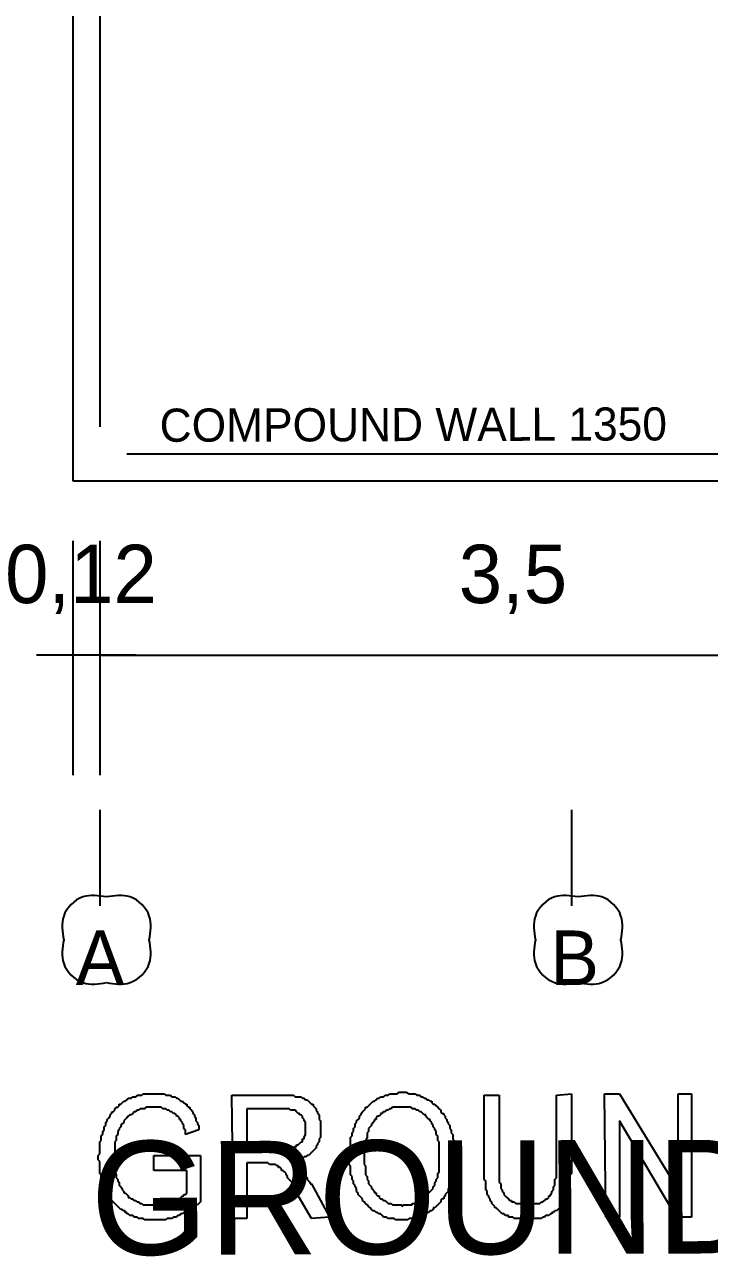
# Model space of a CAD drawing. Header units: millimetres. Extents: x 30 to 55791, y -4580 to 38782.
# Drawn here: x 6963 to 9645, y 6646 to 11470 of the extents above; entities that cross this region are included whole.
import ezdxf

# ---------------------------------------------------------------- set-up
doc = ezdxf.new("R2010")
doc.units = ezdxf.units.MM
doc.layers.add('A-ARCH-REF', color=8, linetype='CONTINUOUS')

msp = doc.modelspace()

# ---------------------------------------------------------------- linework, layer by layer
at = {"layer": 'A-ARCH-REF'}
for p, q in [((7151.4, 12590.5), (7151.4, 9683.7)), ((7257.3, 12590.5), (7257.3, 9895.5)), ((7363.3, 9789.6), (13224.1, 9789.6)), ((7151.4, 9683.7), (13330, 9683.7)), ((7151.4, 9448.3), (7151.4, 8530.3)), ((7257.3, 9448.3), (7257.3, 8530.3)), ((7257.3, 9448.3), (7257.3, 8530.3)), ((7151.4, 9001.1), (7010.2, 9001.1)), ((7257.3, 9001.1), (7151.4, 9001.1)), ((7398.6, 9001.1), (7257.3, 9001.1)), ((7257.3, 9001.1), (10529, 9001.1)), ((7257.3, 8395), (7257.3, 8018.4)), ((9105, 8395), (9105, 8018.4)), ((8422.4, 7282.8), (8428.3, 7288.7)), ((8428.3, 7288.7), (8434.2, 7288.7)), ((8434.2, 7288.7), (8440.1, 7288.7)), ((8440.1, 7288.7), (8446, 7288.7)), ((8446, 7288.7), (8451.9, 7288.7)), ((8451.9, 7288.7), (8457.7, 7288.7)), ((8457.7, 7288.7), (8469.5, 7282.8)), ((7333.8, 7235.8), (7333.8, 7241.7)), ((7333.8, 7241.7), (7339.7, 7241.7)), ((7339.7, 7241.7), (7345.6, 7247.5)), ((7345.6, 7247.5), (7351.5, 7253.4)), ((7351.5, 7253.4), (7357.4, 7253.4)), ((7357.4, 7253.4), (7363.3, 7259.3)), ((7363.3, 7259.3), (7369.1, 7265.2)), ((7369.1, 7265.2), (7375, 7265.2)), ((7375, 7265.2), (7380.9, 7265.2)), ((7380.9, 7265.2), (7386.8, 7271.1)), ((7386.8, 7271.1), (7392.7, 7271.1)), ((7392.7, 7271.1), (7398.6, 7271.1)), ((7398.6, 7271.1), (7404.5, 7277)), ((7404.5, 7277), (7410.3, 7277)), ((7410.3, 7277), (7416.2, 7277)), ((7416.2, 7277), (7422.1, 7277)), ((7422.1, 7277), (7428, 7282.8)), ((7428, 7282.8), (7433.9, 7282.8)), ((7433.9, 7282.8), (7439.8, 7282.8)), ((7439.8, 7282.8), (7445.6, 7282.8)), ((7445.6, 7282.8), (7451.5, 7282.8)), ((7451.5, 7282.8), (7457.4, 7282.8)), ((7457.4, 7282.8), (7463.3, 7282.8)), ((7463.3, 7282.8), (7469.2, 7282.8)), ((7469.2, 7282.8), (7475.1, 7282.8)), ((7475.1, 7282.8), (7480.9, 7282.8)), ((7480.9, 7282.8), (7486.8, 7282.8)), ((7486.8, 7282.8), (7492.7, 7282.8)), ((7492.7, 7282.8), (7498.6, 7282.8)), ((7498.6, 7282.8), (7504.5, 7282.8)), ((7504.5, 7282.8), (7510.4, 7282.8)), ((7510.4, 7282.8), (7516.3, 7277)), ((7516.3, 7277), (7522.1, 7277)), ((7522.1, 7277), (7528, 7277)), ((7528, 7277), (7533.9, 7277)), ((7533.9, 7277), (7539.8, 7271.1)), ((7539.8, 7271.1), (7545.7, 7271.1)), ((7545.7, 7271.1), (7551.6, 7271.1)), ((7551.6, 7271.1), (7557.4, 7265.2)), ((7557.4, 7265.2), (7563.3, 7265.2)), ((7563.3, 7265.2), (7569.2, 7259.3)), ((7569.2, 7259.3), (7575.1, 7253.4)), ((7575.1, 7253.4), (7581, 7253.4)), ((7581, 7253.4), (7586.9, 7247.5)), ((7586.9, 7247.5), (7592.8, 7241.7)), ((7592.8, 7241.7), (7598.6, 7241.7)), ((7598.6, 7241.7), (7598.6, 7235.8)), ((7781, 6794.4), (7775.2, 7277)), ((7775.2, 7277), (7969.3, 7277)), ((7969.3, 7277), (7975.2, 7277)), ((7975.2, 7277), (7987, 7277)), ((7987, 7277), (7992.9, 7277)), ((7992.9, 7277), (7998.8, 7277)), ((7998.8, 7277), (8004.7, 7277)), ((8004.7, 7277), (8010.5, 7277)), ((8010.5, 7277), (8016.4, 7277)), ((8016.4, 7277), (8022.3, 7271.1)), ((8022.3, 7271.1), (8028.2, 7271.1)), ((8028.2, 7271.1), (8034.1, 7271.1)), ((8034.1, 7271.1), (8040, 7271.1)), ((8040, 7271.1), (8045.8, 7271.1)), ((8045.8, 7271.1), (8051.7, 7265.2)), ((8051.7, 7265.2), (8057.6, 7265.2)), ((8057.6, 7265.2), (8063.5, 7259.3)), ((8063.5, 7259.3), (8069.4, 7259.3)), ((8069.4, 7259.3), (8075.3, 7253.4)), ((8075.3, 7253.4), (8081.2, 7247.5)), ((8081.2, 7247.5), (8087, 7241.7)), ((8087, 7241.7), (8092.9, 7241.7)), ((8092.9, 7241.7), (8092.9, 7235.8)), ((8310.6, 7235.8), (8316.5, 7241.7)), ((8316.5, 7241.7), (8322.4, 7247.5)), ((8322.4, 7247.5), (8328.3, 7253.4)), ((8328.3, 7253.4), (8334.2, 7253.4)), ((8334.2, 7253.4), (8340.1, 7259.3)), ((8340.1, 7259.3), (8345.9, 7265.2)), ((8345.9, 7265.2), (8351.8, 7265.2)), ((8351.8, 7265.2), (8357.7, 7271.1)), ((8357.7, 7271.1), (8363.6, 7271.1)), ((8363.6, 7271.1), (8369.5, 7271.1)), ((8369.5, 7271.1), (8375.4, 7277)), ((8375.4, 7277), (8381.3, 7277)), ((8381.3, 7277), (8387.1, 7277)), ((8387.1, 7277), (8393, 7282.8)), ((8393, 7282.8), (8398.9, 7282.8)), ((8398.9, 7282.8), (8404.8, 7282.8)), ((8404.8, 7282.8), (8410.7, 7282.8)), ((8410.7, 7282.8), (8416.6, 7282.8)), ((8416.6, 7282.8), (8422.4, 7282.8)), ((8469.5, 7282.8), (8475.4, 7282.8)), ((8475.4, 7282.8), (8481.3, 7282.8)), ((8481.3, 7282.8), (8487.2, 7282.8)), ((8487.2, 7282.8), (8493.1, 7282.8)), ((8493.1, 7282.8), (8498.9, 7277)), ((8498.9, 7277), (8504.8, 7277)), ((8504.8, 7277), (8510.7, 7277)), ((8510.7, 7277), (8516.6, 7271.1)), ((8516.6, 7271.1), (8522.5, 7271.1)), ((8522.5, 7271.1), (8528.4, 7265.2)), ((8528.4, 7265.2), (8534.2, 7265.2)), ((8534.2, 7265.2), (8540.1, 7259.3)), ((8540.1, 7259.3), (8546, 7259.3)), ((8546, 7259.3), (8551.9, 7253.4)), ((8551.9, 7253.4), (8557.8, 7253.4)), ((8557.8, 7253.4), (8557.8, 7247.5)), ((8557.8, 7247.5), (8563.7, 7241.7)), ((8563.7, 7241.7), (8569.6, 7241.7)), ((8569.6, 7241.7), (8575.4, 7235.8)), ((8763.7, 7000.4), (8763.7, 7277)), ((8763.7, 7277), (8822.6, 7277)), ((8822.6, 7277), (8822.6, 7000.4)), ((9046.2, 7277), (9105, 7282.8)), ((9046.2, 7000.4), (9046.2, 7277)), ((9105, 7282.8), (9105, 7000.4)), ((9240.4, 6800.3), (9234.5, 7282.8)), ((9234.5, 7282.8), (9293.3, 7282.8)), ((9293.3, 7282.8), (9522.8, 6906.2)), ((9522.8, 6906.2), (9522.8, 7282.8)), ((9522.8, 7282.8), (9575.8, 7282.8)), ((9575.8, 7282.8), (9575.8, 6800.3)), ((7286.8, 7182.8), (7292.6, 7188.7)), ((7292.6, 7188.7), (7298.5, 7194.6)), ((7298.5, 7200.5), (7304.4, 7206.3)), ((7298.5, 7194.6), (7298.5, 7200.5)), ((7304.4, 7206.3), (7304.4, 7212.2)), ((7304.4, 7212.2), (7310.3, 7212.2)), ((7310.3, 7212.2), (7316.2, 7218.1)), ((7316.2, 7224), (7322.1, 7229.9)), ((7316.2, 7218.1), (7316.2, 7224)), ((7322.1, 7229.9), (7328, 7229.9)), ((7328, 7229.9), (7333.8, 7235.8)), ((7363.3, 7188.7), (7357.4, 7182.8)), ((7369.1, 7194.6), (7363.3, 7188.7)), ((7375, 7200.5), (7369.1, 7194.6)), ((7380.9, 7200.5), (7375, 7200.5)), ((7386.8, 7206.3), (7380.9, 7200.5)), ((7392.7, 7212.2), (7386.8, 7206.3)), ((7398.6, 7212.2), (7392.7, 7212.2)), ((7404.5, 7218.1), (7398.6, 7212.2)), ((7410.3, 7218.1), (7404.5, 7218.1)), ((7416.2, 7224), (7410.3, 7218.1)), ((7422.1, 7224), (7416.2, 7224)), ((7428, 7224), (7422.1, 7224)), ((7433.9, 7224), (7428, 7224)), ((7439.8, 7229.9), (7433.9, 7224)), ((7445.6, 7229.9), (7439.8, 7229.9)), ((7451.5, 7229.9), (7445.6, 7229.9)), ((7457.4, 7229.9), (7451.5, 7229.9)), ((7463.3, 7229.9), (7457.4, 7229.9)), ((7469.2, 7229.9), (7463.3, 7229.9)), ((7475.1, 7229.9), (7469.2, 7229.9)), ((7486.8, 7229.9), (7475.1, 7229.9)), ((7492.7, 7229.9), (7486.8, 7229.9)), ((7498.6, 7229.9), (7492.7, 7229.9)), ((7504.5, 7224), (7498.6, 7229.9)), ((7510.4, 7224), (7504.5, 7224)), ((7516.3, 7224), (7510.4, 7224)), ((7522.1, 7218.1), (7516.3, 7224)), ((7528, 7218.1), (7522.1, 7218.1)), ((7533.9, 7212.2), (7528, 7218.1)), ((7539.8, 7212.2), (7533.9, 7212.2)), ((7545.7, 7206.3), (7539.8, 7212.2)), ((7551.6, 7206.3), (7545.7, 7206.3)), ((7557.4, 7200.5), (7551.6, 7206.3)), ((7557.4, 7194.6), (7557.4, 7200.5)), ((7563.3, 7194.6), (7557.4, 7194.6)), ((7569.2, 7188.7), (7563.3, 7194.6)), ((7569.2, 7182.8), (7569.2, 7188.7)), ((7598.6, 7235.8), (7604.5, 7229.9)), ((7604.5, 7229.9), (7610.4, 7229.9)), ((7610.4, 7229.9), (7610.4, 7224)), ((7610.4, 7224), (7616.3, 7218.1)), ((7616.3, 7218.1), (7622.2, 7212.2)), ((7622.2, 7212.2), (7622.2, 7206.3)), ((7622.2, 7206.3), (7628.1, 7200.5)), ((7628.1, 7200.5), (7628.1, 7194.6)), ((7628.1, 7194.6), (7633.9, 7188.7)), ((7633.9, 7188.7), (7633.9, 7182.8)), ((7969.3, 7224), (7834, 7224)), ((7834, 7224), (7834, 7065.1)), ((7975.2, 7224), (7969.3, 7224)), ((7987, 7224), (7975.2, 7224)), ((7992.9, 7224), (7987, 7224)), ((7998.8, 7224), (7992.9, 7224)), ((8004.7, 7218.1), (7998.8, 7224)), ((8010.5, 7218.1), (8004.7, 7218.1)), ((8016.4, 7218.1), (8010.5, 7218.1)), ((8022.3, 7218.1), (8016.4, 7218.1)), ((8028.2, 7212.2), (8022.3, 7218.1)), ((8034.1, 7206.3), (8028.2, 7212.2)), ((8040, 7206.3), (8034.1, 7206.3)), ((8040, 7200.5), (8040, 7206.3)), ((8045.8, 7200.5), (8040, 7200.5)), ((8051.7, 7194.6), (8045.8, 7200.5)), ((8051.7, 7188.7), (8051.7, 7194.6)), ((8057.6, 7182.8), (8051.7, 7188.7)), ((8092.9, 7235.8), (8098.8, 7229.9)), ((8098.8, 7229.9), (8104.7, 7224)), ((8104.7, 7224), (8104.7, 7218.1)), ((8104.7, 7218.1), (8110.6, 7212.2)), ((8110.6, 7212.2), (8110.6, 7206.3)), ((8110.6, 7206.3), (8116.5, 7200.5)), ((8116.5, 7200.5), (8116.5, 7194.6)), ((8116.5, 7194.6), (8116.5, 7188.7)), ((8116.5, 7188.7), (8116.5, 7182.8)), ((8269.4, 7182.8), (8275.3, 7188.7)), ((8275.3, 7194.6), (8281.2, 7200.5)), ((8275.3, 7188.7), (8275.3, 7194.6)), ((8281.2, 7206.3), (8287.1, 7212.2)), ((8281.2, 7200.5), (8281.2, 7206.3)), ((8287.1, 7212.2), (8293, 7218.1)), ((8293, 7218.1), (8298.9, 7224)), ((8298.9, 7224), (8298.9, 7229.9)), ((8298.9, 7229.9), (8304.8, 7229.9)), ((8304.8, 7229.9), (8310.6, 7235.8)), ((8345.9, 7194.6), (8340.1, 7188.7)), ((8340.1, 7188.7), (8340.1, 7182.8)), ((8351.8, 7194.6), (8345.9, 7194.6)), ((8357.7, 7200.5), (8351.8, 7194.6)), ((8363.6, 7206.3), (8357.7, 7206.3)), ((8357.7, 7206.3), (8357.7, 7200.5)), ((8369.5, 7212.2), (8363.6, 7206.3)), ((8375.4, 7212.2), (8369.5, 7212.2)), ((8381.3, 7218.1), (8375.4, 7212.2)), ((8387.1, 7218.1), (8381.3, 7218.1)), ((8393, 7224), (8387.1, 7218.1)), ((8398.9, 7224), (8393, 7224)), ((8404.8, 7229.9), (8398.9, 7224)), ((8410.7, 7229.9), (8404.8, 7229.9)), ((8416.6, 7229.9), (8410.7, 7229.9)), ((8422.4, 7229.9), (8416.6, 7229.9)), ((8428.3, 7229.9), (8422.4, 7229.9)), ((8434.2, 7229.9), (8428.3, 7229.9)), ((8440.1, 7229.9), (8434.2, 7229.9)), ((8446, 7229.9), (8440.1, 7229.9)), ((8451.9, 7229.9), (8446, 7229.9)), ((8457.7, 7229.9), (8451.9, 7229.9)), ((8463.6, 7229.9), (8457.7, 7229.9)), ((8469.5, 7229.9), (8463.6, 7229.9)), ((8475.4, 7229.9), (8469.5, 7229.9)), ((8481.3, 7224), (8475.4, 7229.9)), ((8487.2, 7224), (8481.3, 7224)), ((8493.1, 7224), (8487.2, 7224)), ((8498.9, 7218.1), (8493.1, 7224)), ((8504.8, 7218.1), (8498.9, 7218.1)), ((8510.7, 7212.2), (8504.8, 7218.1)), ((8516.6, 7212.2), (8510.7, 7212.2)), ((8522.5, 7206.3), (8516.6, 7212.2)), ((8528.4, 7200.5), (8522.5, 7206.3)), ((8534.2, 7200.5), (8528.4, 7200.5)), ((8534.2, 7194.6), (8534.2, 7200.5)), ((8540.1, 7188.7), (8534.2, 7194.6)), ((8546, 7182.8), (8540.1, 7188.7)), ((8575.4, 7235.8), (8581.3, 7229.9)), ((8581.3, 7229.9), (8587.2, 7224)), ((8587.2, 7224), (8593.1, 7218.1)), ((8593.1, 7218.1), (8593.1, 7212.2)), ((8593.1, 7212.2), (8599, 7206.3)), ((8599, 7206.3), (8604.9, 7206.3)), ((8604.9, 7206.3), (8604.9, 7200.5)), ((8604.9, 7200.5), (8610.7, 7194.6)), ((8610.7, 7194.6), (8610.7, 7188.7)), ((8610.7, 7188.7), (8616.6, 7182.8)), ((7269.1, 7135.7), (7275, 7141.6)), ((7275, 7153.4), (7280.9, 7159.3)), ((7275, 7147.5), (7275, 7153.4)), ((7275, 7141.6), (7275, 7147.5)), ((7280.9, 7171), (7286.8, 7176.9)), ((7280.9, 7165.2), (7280.9, 7171)), ((7280.9, 7159.3), (7280.9, 7165.2)), ((7286.8, 7176.9), (7286.8, 7182.8)), ((7333.8, 7141.6), (7328, 7135.7)), ((7339.7, 7153.4), (7333.8, 7147.5)), ((7333.8, 7147.5), (7333.8, 7141.6)), ((7345.6, 7165.2), (7339.7, 7159.3)), ((7339.7, 7159.3), (7339.7, 7153.4)), ((7351.5, 7171), (7345.6, 7165.2)), ((7357.4, 7182.8), (7351.5, 7176.9)), ((7351.5, 7176.9), (7351.5, 7171)), ((7575.1, 7182.8), (7569.2, 7182.8)), ((7575.1, 7176.9), (7575.1, 7182.8)), ((7581, 7171), (7575.1, 7176.9)), ((7581, 7165.2), (7581, 7171)), ((7586.9, 7159.3), (7581, 7165.2)), ((7586.9, 7153.4), (7586.9, 7159.3)), ((7586.9, 7147.5), (7586.9, 7153.4)), ((7592.8, 7141.6), (7586.9, 7147.5)), ((7645.7, 7141.6), (7592.8, 7124)), ((7592.8, 7135.7), (7592.8, 7141.6)), ((7633.9, 7182.8), (7633.9, 7176.9)), ((7633.9, 7176.9), (7639.8, 7171)), ((7639.8, 7171), (7639.8, 7165.2)), ((7639.8, 7165.2), (7645.7, 7159.3)), ((7645.7, 7159.3), (7645.7, 7147.5)), ((7645.7, 7147.5), (7645.7, 7141.6)), ((8057.6, 7176.9), (8057.6, 7182.8)), ((8063.5, 7171), (8057.6, 7176.9)), ((8063.5, 7165.2), (8063.5, 7171)), ((8063.5, 7159.3), (8063.5, 7165.2)), ((8063.5, 7153.4), (8063.5, 7159.3)), ((8063.5, 7147.5), (8063.5, 7153.4)), ((8063.5, 7141.6), (8063.5, 7147.5)), ((8063.5, 7135.7), (8063.5, 7141.6)), ((8116.5, 7182.8), (8122.3, 7176.9)), ((8122.3, 7176.9), (8122.3, 7171)), ((8122.3, 7171), (8122.3, 7165.2)), ((8122.3, 7165.2), (8122.3, 7159.3)), ((8122.3, 7159.3), (8122.3, 7147.5)), ((8122.3, 7147.5), (8122.3, 7141.6)), ((8122.3, 7141.6), (8122.3, 7129.9)), ((8251.8, 7147.5), (8257.7, 7153.4)), ((8251.8, 7141.6), (8251.8, 7147.5)), ((8251.8, 7135.7), (8251.8, 7141.6)), ((8257.7, 7165.2), (8263.6, 7171)), ((8257.7, 7159.3), (8257.7, 7165.2)), ((8257.7, 7153.4), (8257.7, 7159.3)), ((8263.6, 7176.9), (8269.4, 7182.8)), ((8263.6, 7171), (8263.6, 7176.9)), ((8316.5, 7153.4), (8310.6, 7147.5)), ((8310.6, 7147.5), (8310.6, 7141.6)), ((8310.6, 7141.6), (8310.6, 7135.7)), ((8322.4, 7159.3), (8316.5, 7153.4)), ((8328.3, 7171), (8322.4, 7165.2)), ((8322.4, 7165.2), (8322.4, 7159.3)), ((8334.2, 7176.9), (8328.3, 7171)), ((8340.1, 7182.8), (8334.2, 7182.8)), ((8334.2, 7182.8), (8334.2, 7176.9)), ((8551.9, 7182.8), (8546, 7182.8)), ((8551.9, 7176.9), (8551.9, 7182.8)), ((8557.8, 7171), (8551.9, 7176.9)), ((8557.8, 7165.2), (8557.8, 7171)), ((8563.7, 7159.3), (8557.8, 7165.2)), ((8563.7, 7153.4), (8563.7, 7159.3)), ((8569.6, 7147.5), (8563.7, 7153.4)), ((8569.6, 7141.6), (8569.6, 7147.5)), ((8575.4, 7135.7), (8569.6, 7141.6)), ((8616.6, 7182.8), (8616.6, 7176.9)), ((8616.6, 7176.9), (8622.5, 7171)), ((8622.5, 7171), (8622.5, 7165.2)), ((8622.5, 7165.2), (8628.4, 7159.3)), ((8628.4, 7159.3), (8628.4, 7153.4)), ((8628.4, 7153.4), (8628.4, 7147.5)), ((8628.4, 7147.5), (8634.3, 7141.6)), ((8634.3, 7141.6), (8634.3, 7135.7)), ((9516.9, 6800.3), (9293.3, 7176.9)), ((9293.3, 7176.9), (9293.3, 6800.3)), ((7257.3, 7094.5), (7263.2, 7100.4)), ((7257.3, 7088.7), (7257.3, 7094.5)), ((7263.2, 7118.1), (7269.1, 7124)), ((7263.2, 7112.2), (7263.2, 7118.1)), ((7263.2, 7106.3), (7263.2, 7112.2)), ((7263.2, 7100.4), (7263.2, 7106.3)), ((7269.1, 7129.9), (7269.1, 7135.7)), ((7269.1, 7124), (7269.1, 7129.9)), ((7322.1, 7100.4), (7316.2, 7094.5)), ((7316.2, 7094.5), (7316.2, 7088.7)), ((7328, 7124), (7322.1, 7118.1)), ((7322.1, 7118.1), (7322.1, 7106.3)), ((7322.1, 7106.3), (7322.1, 7100.4)), ((7328, 7135.7), (7328, 7129.9)), ((7328, 7129.9), (7328, 7124)), ((7592.8, 7124), (7592.8, 7135.7)), ((8040, 7088.7), (8045.8, 7094.5)), ((8045.8, 7094.5), (8051.7, 7094.5)), ((8051.7, 7100.4), (8051.7, 7106.3)), ((8051.7, 7106.3), (8057.6, 7106.3)), ((8051.7, 7094.5), (8051.7, 7100.4)), ((8057.6, 7112.2), (8063.5, 7124)), ((8057.6, 7106.3), (8057.6, 7112.2)), ((8063.5, 7129.9), (8063.5, 7135.7)), ((8063.5, 7124), (8063.5, 7129.9)), ((8116.5, 7094.5), (8110.6, 7088.7)), ((8122.3, 7112.2), (8116.5, 7106.3)), ((8116.5, 7106.3), (8116.5, 7100.4)), ((8116.5, 7100.4), (8116.5, 7094.5)), ((8122.3, 7129.9), (8122.3, 7124)), ((8122.3, 7124), (8122.3, 7118.1)), ((8122.3, 7118.1), (8122.3, 7112.2)), ((8240, 7112.2), (8245.9, 7118.1)), ((8240, 7100.4), (8240, 7112.2)), ((8240, 7094.5), (8240, 7100.4)), ((8240, 7088.7), (8240, 7094.5)), ((8245.9, 7129.8), (8251.8, 7135.7)), ((8245.9, 7124), (8245.9, 7129.8)), ((8245.9, 7118.1), (8245.9, 7124)), ((8304.8, 7112.2), (8298.9, 7100.4)), ((8298.9, 7100.4), (8298.9, 7094.5)), ((8298.9, 7094.5), (8298.9, 7088.7)), ((8310.6, 7135.7), (8304.8, 7129.8)), ((8304.8, 7129.8), (8304.8, 7124)), ((8304.8, 7124), (8304.8, 7118.1)), ((8304.8, 7118.1), (8304.8, 7112.2)), ((8575.4, 7129.8), (8575.4, 7135.7)), ((8575.4, 7124), (8575.4, 7129.8)), ((8581.3, 7118.1), (8575.4, 7124)), ((8581.3, 7112.2), (8581.3, 7118.1)), ((8581.3, 7106.3), (8581.3, 7112.2)), ((8581.3, 7100.4), (8581.3, 7106.3)), ((8587.2, 7094.5), (8581.3, 7100.4)), ((8587.2, 7088.7), (8587.2, 7094.5)), ((8634.3, 7135.7), (8634.3, 7129.8)), ((8634.3, 7129.8), (8640.2, 7124)), ((8640.2, 7124), (8640.2, 7118.1)), ((8640.2, 7118.1), (8640.2, 7112.2)), ((8640.2, 7112.2), (8640.2, 7106.3)), ((8640.2, 7106.3), (8646, 7100.4)), ((8646, 7100.4), (8646, 7094.5)), ((8646, 7094.5), (8646, 7088.7)), ((7251.5, 7041.6), (7257.3, 7047.5)), ((7257.3, 7082.8), (7257.3, 7088.7)), ((7257.3, 7071), (7257.3, 7082.8)), ((7257.3, 7065.1), (7257.3, 7071)), ((7257.3, 7059.2), (7257.3, 7065.1)), ((7257.3, 7053.4), (7257.3, 7059.2)), ((7257.3, 7047.5), (7257.3, 7053.4)), ((7316.2, 7047.5), (7310.3, 7041.6)), ((7316.2, 7088.7), (7316.2, 7082.8)), ((7316.2, 7082.8), (7316.2, 7076.9)), ((7316.2, 7076.9), (7316.2, 7071)), ((7316.2, 7071), (7316.2, 7065.1)), ((7316.2, 7065.1), (7316.2, 7059.2)), ((7316.2, 7059.2), (7316.2, 7047.5)), ((7834, 7065.1), (7957.6, 7065.1)), ((7957.6, 7065.1), (7963.5, 7065.1)), ((7963.5, 7065.1), (7975.2, 7065.1)), ((7975.2, 7065.1), (7981.1, 7065.1)), ((7981.1, 7065.1), (7987, 7065.1)), ((7987, 7065.1), (7992.9, 7065.1)), ((7992.9, 7065.1), (7998.8, 7071)), ((7998.8, 7071), (8004.7, 7071)), ((8004.7, 7071), (8010.5, 7071)), ((8010.5, 7071), (8016.4, 7071)), ((8016.4, 7071), (8022.3, 7076.9)), ((8022.3, 7076.9), (8028.2, 7076.9)), ((8028.2, 7076.9), (8028.2, 7082.8)), ((8028.2, 7082.8), (8034.1, 7082.8)), ((8034.1, 7082.8), (8040, 7088.7)), ((8081.2, 7047.5), (8075.3, 7041.6)), ((8087, 7053.4), (8081.2, 7047.5)), ((8092.9, 7059.2), (8087, 7053.4)), ((8098.8, 7065.1), (8092.9, 7059.2)), ((8104.7, 7071), (8098.8, 7065.1)), ((8110.6, 7082.8), (8104.7, 7076.9)), ((8104.7, 7076.9), (8104.7, 7071)), ((8110.6, 7088.7), (8110.6, 7082.8)), ((8234.1, 7059.2), (8240, 7071)), ((8234.1, 7053.4), (8234.1, 7059.2)), ((8234.1, 7047.5), (8234.1, 7053.4)), ((8234.1, 7041.6), (8234.1, 7047.5)), ((8240, 7082.8), (8240, 7088.7)), ((8240, 7076.9), (8240, 7082.8)), ((8240, 7071), (8240, 7076.9)), ((8298.9, 7065.1), (8293, 7059.2)), ((8293, 7059.2), (8293, 7053.4)), ((8293, 7053.4), (8293, 7041.6)), ((8298.9, 7088.7), (8298.9, 7082.8)), ((8298.9, 7082.8), (8298.9, 7076.9)), ((8298.9, 7076.9), (8298.9, 7065.1)), ((8587.2, 7082.8), (8587.2, 7088.7)), ((8587.2, 7071), (8587.2, 7082.8)), ((8587.2, 7065.1), (8587.2, 7071)), ((8587.2, 7059.2), (8587.2, 7065.1)), ((8587.2, 7053.4), (8587.2, 7059.2)), ((8587.2, 7047.5), (8587.2, 7053.4)), ((8587.2, 7035.7), (8587.2, 7047.5)), ((8646, 7088.7), (8646, 7082.8)), ((8646, 7082.8), (8646, 7071)), ((8646, 7071), (8646, 7065.1)), ((8646, 7065.1), (8646, 7059.2)), ((8646, 7059.2), (8646, 7053.4)), ((8646, 7053.4), (8646, 7047.5)), ((8646, 7047.5), (8646, 7041.6)), ((7251.5, 7035.7), (7251.5, 7041.6)), ((7251.5, 7029.8), (7251.5, 7035.7)), ((7251.5, 7023.9), (7251.5, 7029.8)), ((7257.3, 7018), (7251.5, 7023.9)), ((7257.3, 7012.2), (7257.3, 7018)), ((7257.3, 7006.3), (7257.3, 7012.2)), ((7257.3, 7000.4), (7257.3, 7006.3)), ((7257.3, 6988.6), (7257.3, 7000.4)), ((7310.3, 7041.6), (7310.3, 7035.7)), ((7310.3, 7035.7), (7310.3, 7029.8)), ((7310.3, 7029.8), (7316.2, 7023.9)), ((7316.2, 7023.9), (7316.2, 7012.2)), ((7316.2, 7012.2), (7316.2, 7006.3)), ((7316.2, 7006.3), (7316.2, 7000.4)), ((7316.2, 7000.4), (7316.2, 6994.5)), ((7469.2, 6982.7), (7469.2, 7041.6)), ((7469.2, 7041.6), (7651.6, 7041.6)), ((7651.6, 7041.6), (7651.6, 6865.1)), ((7904.6, 7012.2), (7834, 7012.2)), ((7834, 7012.2), (7834, 6794.4)), ((7910.5, 7012.2), (7904.6, 7012.2)), ((7916.4, 7012.2), (7910.5, 7012.2)), ((7922.3, 7006.3), (7916.4, 7012.2)), ((7928.2, 7006.3), (7922.3, 7006.3)), ((7934, 7006.3), (7928.2, 7006.3)), ((7939.9, 7006.3), (7934, 7006.3)), ((7945.8, 7006.3), (7939.9, 7006.3)), ((7951.7, 7000.4), (7945.8, 7006.3)), ((7957.6, 7000.4), (7951.7, 7000.4)), ((7957.6, 6994.5), (7957.6, 7000.4)), ((8010.5, 7018), (8004.7, 7018)), ((8004.7, 7018), (8010.5, 7012.2)), ((8016.4, 7018), (8010.5, 7018)), ((8010.5, 7012.2), (8016.4, 7006.3)), ((8022.3, 7018), (8016.4, 7018)), ((8016.4, 7006.3), (8022.3, 7006.3)), ((8034.1, 7023.9), (8022.3, 7018)), ((8022.3, 7006.3), (8022.3, 7000.4)), ((8022.3, 7000.4), (8028.2, 7000.4)), ((8028.2, 7000.4), (8034.1, 6994.5)), ((8040, 7023.9), (8034.1, 7023.9)), ((8045.8, 7023.9), (8040, 7023.9)), ((8051.7, 7029.8), (8045.8, 7023.9)), ((8057.6, 7035.7), (8051.7, 7029.8)), ((8063.5, 7035.7), (8057.6, 7035.7)), ((8069.4, 7041.6), (8063.5, 7035.7)), ((8075.3, 7041.6), (8069.4, 7041.6)), ((8234.1, 7029.8), (8234.1, 7041.6)), ((8234.1, 7023.9), (8234.1, 7029.8)), ((8234.1, 7018), (8234.1, 7023.9)), ((8234.1, 7012.2), (8234.1, 7018)), ((8234.1, 7006.3), (8234.1, 7012.2)), ((8240, 7000.4), (8234.1, 7006.3)), ((8240, 6994.5), (8240, 7000.4)), ((8293, 7041.6), (8293, 7035.7)), ((8293, 7035.7), (8293, 7029.8)), ((8293, 7029.8), (8293, 7023.9)), ((8293, 7023.9), (8293, 7018)), ((8293, 7018), (8293, 7006.3)), ((8293, 7006.3), (8298.9, 7000.4)), ((8298.9, 7000.4), (8298.9, 6994.5)), ((8587.2, 7023.9), (8587.2, 7035.7)), ((8587.2, 7018), (8587.2, 7023.9)), ((8587.2, 7012.2), (8587.2, 7018)), ((8587.2, 7006.3), (8587.2, 7012.2)), ((8587.2, 6994.5), (8587.2, 7006.3)), ((8646, 7041.6), (8646, 7035.7)), ((8646, 7035.7), (8646, 7029.8)), ((8646, 7029.8), (8646, 7023.9)), ((8646, 7023.9), (8646, 7018)), ((8646, 7018), (8646, 7012.2)), ((8646, 7012.2), (8646, 7000.4)), ((8646, 7000.4), (8646, 6994.5)), ((8763.7, 6988.6), (8763.7, 7000.4)), ((8822.6, 7000.4), (8822.6, 6994.5)), ((9046.2, 6994.5), (9046.2, 7000.4)), ((9105, 7000.4), (9105, 6994.5)), ((7257.3, 6982.7), (7257.3, 6988.6)), ((7257.3, 6976.9), (7257.3, 6982.7)), ((7257.3, 6971), (7257.3, 6976.9)), ((7263.2, 6965.1), (7257.3, 6971)), ((7263.2, 6959.2), (7263.2, 6965.1)), ((7263.2, 6953.3), (7263.2, 6959.2)), ((7263.2, 6947.4), (7263.2, 6953.3)), ((7269.1, 6941.6), (7263.2, 6947.4)), ((7316.2, 6994.5), (7316.2, 6988.6)), ((7316.2, 6988.6), (7316.2, 6982.7)), ((7316.2, 6982.7), (7316.2, 6976.9)), ((7316.2, 6976.9), (7322.1, 6965.1)), ((7322.1, 6965.1), (7322.1, 6959.2)), ((7322.1, 6959.2), (7322.1, 6953.3)), ((7322.1, 6953.3), (7328, 6947.4)), ((7328, 6947.4), (7328, 6941.6)), ((7598.6, 6982.7), (7469.2, 6982.7)), ((7598.6, 6894.5), (7598.6, 6982.7)), ((7963.5, 6994.5), (7957.6, 6994.5)), ((7969.3, 6988.6), (7963.5, 6994.5)), ((7969.3, 6982.7), (7969.3, 6988.6)), ((7975.2, 6982.7), (7969.3, 6982.7)), ((7981.1, 6976.9), (7975.2, 6982.7)), ((7987, 6971), (7981.1, 6976.9)), ((7987, 6965.1), (7987, 6971)), ((7992.9, 6959.2), (7987, 6965.1)), ((7992.9, 6953.3), (7992.9, 6959.2)), ((7998.8, 6947.4), (7992.9, 6953.3)), ((8004.7, 6941.6), (7998.8, 6947.4)), ((8034.1, 6994.5), (8040, 6988.6)), ((8040, 6988.6), (8045.8, 6982.7)), ((8045.8, 6982.7), (8045.8, 6976.9)), ((8045.8, 6976.9), (8051.7, 6976.9)), ((8051.7, 6976.9), (8057.6, 6971)), ((8057.6, 6971), (8057.6, 6965.1)), ((8057.6, 6965.1), (8063.5, 6959.2)), ((8063.5, 6959.2), (8069.4, 6953.3)), ((8069.4, 6953.3), (8069.4, 6947.4)), ((8069.4, 6947.4), (8075.3, 6941.6)), ((8240, 6988.6), (8240, 6994.5)), ((8240, 6982.7), (8240, 6988.6)), ((8240, 6976.9), (8240, 6982.7)), ((8240, 6965.1), (8240, 6976.9)), ((8245.9, 6959.2), (8240, 6965.1)), ((8245.9, 6953.3), (8245.9, 6959.2)), ((8245.9, 6947.4), (8245.9, 6953.3)), ((8251.8, 6941.6), (8245.9, 6947.4)), ((8298.9, 6994.5), (8298.9, 6988.6)), ((8298.9, 6988.6), (8298.9, 6982.7)), ((8298.9, 6982.7), (8298.9, 6976.9)), ((8298.9, 6976.9), (8298.9, 6965.1)), ((8298.9, 6965.1), (8304.8, 6959.2)), ((8304.8, 6959.2), (8304.8, 6953.3)), ((8304.8, 6953.3), (8304.8, 6947.4)), ((8304.8, 6947.4), (8310.6, 6941.6)), ((8575.4, 6947.4), (8581.3, 6953.3)), ((8575.4, 6941.6), (8575.4, 6947.4)), ((8581.3, 6971), (8587.2, 6976.9)), ((8581.3, 6965.1), (8581.3, 6971)), ((8581.3, 6959.2), (8581.3, 6965.1)), ((8581.3, 6953.3), (8581.3, 6959.2)), ((8587.2, 6988.6), (8587.2, 6994.5)), ((8587.2, 6982.7), (8587.2, 6988.6)), ((8587.2, 6976.9), (8587.2, 6982.7)), ((8640.2, 6953.3), (8634.3, 6947.4)), ((8634.3, 6947.4), (8634.3, 6941.6)), ((8646, 6976.9), (8640.2, 6971)), ((8640.2, 6971), (8640.2, 6965.1)), ((8640.2, 6965.1), (8640.2, 6959.2)), ((8640.2, 6959.2), (8640.2, 6953.3)), ((8646, 6994.5), (8646, 6988.6)), ((8646, 6988.6), (8646, 6982.7)), ((8646, 6982.7), (8646, 6976.9)), ((8763.7, 6982.7), (8763.7, 6988.6)), ((8763.7, 6976.9), (8763.7, 6982.7)), ((8763.7, 6965.1), (8763.7, 6976.9)), ((8763.7, 6959.2), (8763.7, 6965.1)), ((8763.7, 6953.3), (8763.7, 6959.2)), ((8763.7, 6947.4), (8763.7, 6953.3)), ((8769.6, 6941.6), (8763.7, 6947.4)), ((8822.6, 6994.5), (8822.6, 6982.7)), ((8822.6, 6982.7), (8822.6, 6976.9)), ((8822.6, 6976.9), (8822.6, 6971)), ((8822.6, 6971), (8822.6, 6959.2)), ((8822.6, 6959.2), (8822.6, 6953.3)), ((8822.6, 6953.3), (8822.6, 6947.4)), ((8822.6, 6947.4), (8822.6, 6941.6)), ((9040.3, 6947.4), (9046.2, 6953.3)), ((9040.3, 6941.6), (9040.3, 6947.4)), ((9046.2, 6988.6), (9046.2, 6994.5)), ((9046.2, 6976.9), (9046.2, 6988.6)), ((9046.2, 6971), (9046.2, 6976.9)), ((9046.2, 6965.1), (9046.2, 6971)), ((9046.2, 6953.3), (9046.2, 6965.1)), ((9105, 6971), (9099.1, 6965.1)), ((9099.1, 6965.1), (9099.1, 6959.2)), ((9099.1, 6959.2), (9099.1, 6947.4)), ((9099.1, 6947.4), (9099.1, 6941.6)), ((9105, 6994.5), (9105, 6988.6)), ((9105, 6988.6), (9105, 6976.9)), ((9105, 6976.9), (9105, 6971)), ((7269.1, 6935.7), (7269.1, 6941.6)), ((7269.1, 6929.8), (7269.1, 6935.7)), ((7275, 6923.9), (7269.1, 6929.8)), ((7275, 6918), (7275, 6923.9)), ((7280.9, 6912.1), (7275, 6918)), ((7280.9, 6906.2), (7280.9, 6912.1)), ((7286.8, 6900.4), (7280.9, 6906.2)), ((7286.8, 6894.5), (7286.8, 6900.4)), ((7328, 6941.6), (7333.8, 6935.7)), ((7333.8, 6935.7), (7333.8, 6929.8)), ((7333.8, 6929.8), (7333.8, 6923.9)), ((7333.8, 6923.9), (7339.7, 6918)), ((7339.7, 6918), (7345.6, 6912.1)), ((7345.6, 6912.1), (7345.6, 6906.2)), ((7345.6, 6906.2), (7351.5, 6900.4)), ((7351.5, 6900.4), (7351.5, 6894.5)), ((8010.5, 6935.7), (8004.7, 6941.6)), ((8010.5, 6929.8), (8010.5, 6935.7)), ((8016.4, 6923.9), (8010.5, 6929.8)), ((8016.4, 6918), (8016.4, 6923.9)), ((8022.3, 6912.1), (8016.4, 6918)), ((8028.2, 6906.2), (8022.3, 6912.1)), ((8028.2, 6894.5), (8028.2, 6906.2)), ((8075.3, 6941.6), (8081.2, 6935.7)), ((8081.2, 6935.7), (8081.2, 6929.8)), ((8081.2, 6929.8), (8087, 6929.8)), ((8087, 6929.8), (8157.6, 6800.3)), ((8251.8, 6935.7), (8251.8, 6941.6)), ((8251.8, 6929.8), (8251.8, 6935.7)), ((8257.7, 6923.9), (8251.8, 6929.8)), ((8257.7, 6918), (8257.7, 6923.9)), ((8263.6, 6912.1), (8257.7, 6918)), ((8263.6, 6906.2), (8263.6, 6912.1)), ((8263.6, 6900.4), (8263.6, 6906.2)), ((8269.4, 6894.5), (8263.6, 6900.4)), ((8310.6, 6941.6), (8310.6, 6935.7)), ((8310.6, 6935.7), (8310.6, 6929.8)), ((8310.6, 6929.8), (8316.5, 6923.9)), ((8316.5, 6923.9), (8322.4, 6918)), ((8322.4, 6918), (8322.4, 6912.1)), ((8322.4, 6912.1), (8328.3, 6906.2)), ((8328.3, 6906.2), (8334.2, 6900.4)), ((8334.2, 6900.4), (8334.2, 6894.5)), ((8546, 6894.5), (8551.9, 6900.4)), ((8551.9, 6900.4), (8557.8, 6906.2)), ((8557.8, 6906.2), (8563.7, 6912.1)), ((8563.7, 6918), (8569.6, 6923.9)), ((8563.7, 6912.1), (8563.7, 6918)), ((8569.6, 6935.7), (8575.4, 6941.6)), ((8569.6, 6929.8), (8569.6, 6935.7)), ((8569.6, 6923.9), (8569.6, 6929.8)), ((8622.5, 6900.4), (8616.6, 6894.5)), ((8628.4, 6918), (8622.5, 6912.1)), ((8622.5, 6912.1), (8622.5, 6906.2)), ((8622.5, 6906.2), (8622.5, 6900.4)), ((8634.3, 6935.7), (8628.4, 6929.8)), ((8628.4, 6929.8), (8628.4, 6923.9)), ((8628.4, 6923.9), (8628.4, 6918)), ((8634.3, 6941.6), (8634.3, 6935.7)), ((8769.6, 6929.8), (8769.6, 6941.6)), ((8769.6, 6923.9), (8769.6, 6929.8)), ((8769.6, 6918), (8769.6, 6923.9)), ((8769.6, 6912.1), (8769.6, 6918)), ((8769.6, 6906.2), (8769.6, 6912.1)), ((8775.5, 6900.4), (8769.6, 6906.2)), ((8775.5, 6894.5), (8775.5, 6900.4)), ((8822.6, 6941.6), (8822.6, 6935.7)), ((8822.6, 6935.7), (8828.5, 6929.8)), ((8828.5, 6929.8), (8828.5, 6923.9)), ((8828.5, 6923.9), (8828.5, 6918)), ((8828.5, 6918), (8828.5, 6912.1)), ((8828.5, 6912.1), (8834.3, 6906.2)), ((8834.3, 6906.2), (8834.3, 6900.4)), ((8834.3, 6900.4), (8840.2, 6894.5)), ((9028.5, 6900.4), (9034.4, 6906.2)), ((9028.5, 6894.5), (9028.5, 6900.4)), ((9034.4, 6918), (9040.3, 6923.9)), ((9034.4, 6912.1), (9034.4, 6918)), ((9034.4, 6906.2), (9034.4, 6912.1)), ((9040.3, 6935.7), (9040.3, 6941.6)), ((9040.3, 6929.8), (9040.3, 6935.7)), ((9040.3, 6923.9), (9040.3, 6929.8)), ((9099.1, 6918), (9093.3, 6912.1)), ((9093.3, 6912.1), (9093.3, 6906.2)), ((9093.3, 6906.2), (9093.3, 6900.4)), ((9093.3, 6900.4), (9093.3, 6894.5)), ((9099.1, 6941.6), (9099.1, 6935.7)), ((9099.1, 6935.7), (9099.1, 6929.8)), ((9099.1, 6929.8), (9099.1, 6923.9)), ((9099.1, 6923.9), (9099.1, 6918)), ((7292.6, 6888.6), (7286.8, 6894.5)), ((7292.6, 6882.7), (7292.6, 6888.6)), ((7298.5, 6876.8), (7292.6, 6882.7)), ((7298.5, 6870.9), (7298.5, 6876.8)), ((7304.4, 6865.1), (7298.5, 6870.9)), ((7310.3, 6859.2), (7304.4, 6865.1)), ((7316.2, 6853.3), (7310.3, 6859.2)), ((7322.1, 6847.4), (7316.2, 6853.3)), ((7351.5, 6894.5), (7357.4, 6894.5)), ((7357.4, 6894.5), (7363.3, 6888.6)), ((7363.3, 6888.6), (7369.1, 6882.7)), ((7369.1, 6882.7), (7369.1, 6876.8)), ((7369.1, 6876.8), (7375, 6876.8)), ((7375, 6876.8), (7380.9, 6870.9)), ((7380.9, 6870.9), (7386.8, 6870.9)), ((7386.8, 6870.9), (7392.7, 6865.1)), ((7392.7, 6865.1), (7398.6, 6865.1)), ((7398.6, 6865.1), (7404.5, 6859.2)), ((7404.5, 6859.2), (7410.3, 6859.2)), ((7410.3, 6859.2), (7416.2, 6853.3)), ((7416.2, 6853.3), (7422.1, 6853.3)), ((7422.1, 6853.3), (7428, 6847.4)), ((7516.3, 6847.4), (7516.3, 6853.3)), ((7516.3, 6853.3), (7522.1, 6853.3)), ((7522.1, 6853.3), (7528, 6853.3)), ((7528, 6853.3), (7533.9, 6859.2)), ((7533.9, 6859.2), (7539.8, 6859.2)), ((7539.8, 6859.2), (7545.7, 6859.2)), ((7545.7, 6859.2), (7551.6, 6865.1)), ((7551.6, 6865.1), (7557.4, 6865.1)), ((7557.4, 6865.1), (7563.3, 6870.9)), ((7563.3, 6870.9), (7569.2, 6870.9)), ((7569.2, 6870.9), (7575.1, 6876.8)), ((7575.1, 6876.8), (7581, 6882.7)), ((7581, 6882.7), (7586.9, 6882.7)), ((7586.9, 6882.7), (7586.9, 6888.6)), ((7586.9, 6888.6), (7592.8, 6888.6)), ((7592.8, 6888.6), (7598.6, 6894.5)), ((7645.7, 6853.3), (7639.8, 6847.4)), ((7651.6, 6859.2), (7645.7, 6853.3)), ((7651.6, 6865.1), (7651.6, 6859.2)), ((8087, 6794.4), (8028.2, 6894.5)), ((8269.4, 6888.6), (8269.4, 6894.5)), ((8275.3, 6882.7), (8269.4, 6888.6)), ((8281.2, 6876.8), (8275.3, 6882.7)), ((8287.1, 6870.9), (8281.2, 6876.8)), ((8287.1, 6865.1), (8287.1, 6870.9)), ((8293, 6859.2), (8287.1, 6865.1)), ((8298.9, 6853.3), (8293, 6859.2)), ((8304.8, 6847.4), (8298.9, 6853.3)), ((8334.2, 6894.5), (8340.1, 6894.5)), ((8340.1, 6894.5), (8340.1, 6888.6)), ((8340.1, 6888.6), (8345.9, 6882.7)), ((8345.9, 6882.7), (8351.8, 6882.7)), ((8351.8, 6882.7), (8351.8, 6876.8)), ((8351.8, 6876.8), (8357.7, 6870.9)), ((8357.7, 6870.9), (8363.6, 6870.9)), ((8363.6, 6870.9), (8369.5, 6865.1)), ((8369.5, 6865.1), (8375.4, 6865.1)), ((8375.4, 6865.1), (8381.3, 6859.2)), ((8381.3, 6859.2), (8387.1, 6853.3)), ((8387.1, 6853.3), (8393, 6853.3)), ((8393, 6853.3), (8398.9, 6853.3)), ((8398.9, 6853.3), (8404.8, 6847.4)), ((8481.3, 6847.4), (8481.3, 6853.3)), ((8481.3, 6853.3), (8487.2, 6853.3)), ((8487.2, 6853.3), (8493.1, 6853.3)), ((8493.1, 6853.3), (8498.9, 6859.2)), ((8498.9, 6859.2), (8504.8, 6859.2)), ((8504.8, 6859.2), (8510.7, 6859.2)), ((8510.7, 6859.2), (8516.6, 6865.1)), ((8516.6, 6865.1), (8522.5, 6870.9)), ((8522.5, 6870.9), (8528.4, 6876.8)), ((8528.4, 6876.8), (8534.2, 6876.8)), ((8534.2, 6876.8), (8540.1, 6882.7)), ((8540.1, 6888.6), (8546, 6894.5)), ((8540.1, 6882.7), (8540.1, 6888.6)), ((8587.2, 6853.3), (8581.3, 6847.4)), ((8593.1, 6859.2), (8587.2, 6853.3)), ((8599, 6870.9), (8593.1, 6865.1)), ((8593.1, 6865.1), (8593.1, 6859.2)), ((8604.9, 6870.9), (8599, 6870.9)), ((8610.7, 6882.7), (8604.9, 6876.8)), ((8604.9, 6876.8), (8604.9, 6870.9)), ((8616.6, 6894.5), (8610.7, 6888.6)), ((8610.7, 6888.6), (8610.7, 6882.7)), ((8775.5, 6888.6), (8775.5, 6894.5)), ((8781.4, 6882.7), (8775.5, 6888.6)), ((8781.4, 6876.8), (8781.4, 6882.7)), ((8787.3, 6870.9), (8781.4, 6876.8)), ((8787.3, 6865.1), (8787.3, 6870.9)), ((8793.2, 6859.2), (8787.3, 6865.1)), ((8793.2, 6853.3), (8793.2, 6859.2)), ((8799, 6847.4), (8793.2, 6853.3)), ((8840.2, 6894.5), (8840.2, 6888.6)), ((8840.2, 6888.6), (8846.1, 6882.7)), ((8846.1, 6882.7), (8852, 6876.8)), ((8852, 6876.8), (8857.9, 6870.9)), ((8857.9, 6870.9), (8863.8, 6865.1)), ((8863.8, 6865.1), (8869.7, 6865.1)), ((8869.7, 6865.1), (8869.7, 6859.2)), ((8869.7, 6859.2), (8875.5, 6859.2)), ((8875.5, 6859.2), (8881.4, 6859.2)), ((8881.4, 6859.2), (8887.3, 6853.3)), ((8887.3, 6853.3), (8893.2, 6853.3)), ((8893.2, 6853.3), (8899.1, 6853.3)), ((8899.1, 6853.3), (8905, 6853.3)), ((8905, 6853.3), (8910.8, 6847.4)), ((8952, 6847.4), (8957.9, 6853.3)), ((8957.9, 6853.3), (8963.8, 6853.3)), ((8963.8, 6853.3), (8969.7, 6853.3)), ((8969.7, 6853.3), (8975.6, 6853.3)), ((8975.6, 6853.3), (8981.5, 6853.3)), ((8981.5, 6853.3), (8987.3, 6859.2)), ((8987.3, 6859.2), (8993.2, 6859.2)), ((8993.2, 6859.2), (8999.1, 6865.1)), ((8999.1, 6865.1), (9005, 6870.9)), ((9005, 6870.9), (9010.9, 6870.9)), ((9010.9, 6870.9), (9016.8, 6876.8)), ((9016.8, 6876.8), (9016.8, 6882.7)), ((9016.8, 6882.7), (9022.6, 6882.7)), ((9022.6, 6888.6), (9028.5, 6894.5)), ((9022.6, 6882.7), (9022.6, 6888.6)), ((9075.6, 6859.2), (9069.7, 6853.3)), ((9069.7, 6853.3), (9069.7, 6847.4)), ((9081.5, 6870.9), (9075.6, 6865.1)), ((9075.6, 6865.1), (9075.6, 6859.2)), ((9087.4, 6882.7), (9081.5, 6876.8)), ((9081.5, 6876.8), (9081.5, 6870.9)), ((9093.3, 6894.5), (9087.4, 6888.6)), ((9087.4, 6888.6), (9087.4, 6882.7)), ((7328, 6841.5), (7322.1, 6847.4)), ((7333.8, 6835.6), (7328, 6841.5)), ((7339.7, 6829.8), (7333.8, 6835.6)), ((7345.6, 6829.8), (7339.7, 6829.8)), ((7351.5, 6823.9), (7345.6, 6829.8)), ((7357.4, 6823.9), (7351.5, 6823.9)), ((7357.4, 6818), (7357.4, 6823.9)), ((7363.3, 6818), (7357.4, 6818)), ((7363.3, 6812.1), (7363.3, 6818)), ((7369.1, 6812.1), (7363.3, 6812.1)), ((7375, 6806.2), (7369.1, 6812.1)), ((7380.9, 6806.2), (7375, 6806.2)), ((7386.8, 6806.2), (7380.9, 6806.2)), ((7392.7, 6800.3), (7386.8, 6806.2)), ((7428, 6847.4), (7433.9, 6847.4)), ((7433.9, 6847.4), (7439.8, 6847.4)), ((7439.8, 6847.4), (7445.6, 6847.4)), ((7445.6, 6847.4), (7451.5, 6847.4)), ((7451.5, 6847.4), (7457.4, 6847.4)), ((7457.4, 6847.4), (7463.3, 6847.4)), ((7463.3, 6847.4), (7469.2, 6847.4)), ((7469.2, 6847.4), (7475.1, 6847.4)), ((7475.1, 6847.4), (7480.9, 6847.4)), ((7480.9, 6847.4), (7486.8, 6847.4)), ((7486.8, 6847.4), (7492.7, 6847.4)), ((7492.7, 6847.4), (7498.6, 6847.4)), ((7498.6, 6847.4), (7504.5, 6847.4)), ((7504.5, 6847.4), (7510.4, 6847.4)), ((7510.4, 6847.4), (7516.3, 6847.4)), ((7563.3, 6806.2), (7557.4, 6800.3)), ((7569.2, 6806.2), (7563.3, 6806.2)), ((7575.1, 6812.1), (7569.2, 6806.2)), ((7581, 6812.1), (7575.1, 6812.1)), ((7586.9, 6818), (7581, 6812.1)), ((7592.8, 6818), (7586.9, 6818)), ((7598.6, 6823.9), (7592.8, 6818)), ((7604.5, 6823.9), (7598.6, 6823.9)), ((7610.4, 6829.8), (7604.5, 6823.9)), ((7616.3, 6829.8), (7610.4, 6829.8)), ((7622.2, 6841.5), (7616.3, 6835.6)), ((7616.3, 6835.6), (7616.3, 6829.8)), ((7628.1, 6841.5), (7622.2, 6841.5)), ((7633.9, 6847.4), (7628.1, 6841.5)), ((7639.8, 6847.4), (7633.9, 6847.4)), ((8310.6, 6841.5), (8304.8, 6847.4)), ((8316.5, 6835.6), (8310.6, 6841.5)), ((8322.4, 6829.7), (8316.5, 6835.6)), ((8328.3, 6823.9), (8322.4, 6829.7)), ((8334.2, 6823.9), (8328.3, 6823.9)), ((8340.1, 6818), (8334.2, 6823.9)), ((8345.9, 6818), (8340.1, 6818)), ((8351.8, 6812.1), (8345.9, 6818)), ((8357.7, 6812.1), (8351.8, 6812.1)), ((8363.6, 6806.2), (8357.7, 6812.1)), ((8369.5, 6800.3), (8363.6, 6806.2)), ((8404.8, 6847.4), (8410.7, 6847.4)), ((8410.7, 6847.4), (8416.6, 6847.4)), ((8416.6, 6847.4), (8422.4, 6847.4)), ((8422.4, 6847.4), (8428.3, 6847.4)), ((8428.3, 6847.4), (8434.2, 6847.4)), ((8434.2, 6847.4), (8440.1, 6847.4)), ((8440.1, 6847.4), (8440.1, 6841.5)), ((8440.1, 6841.5), (8446, 6847.4)), ((8446, 6847.4), (8457.7, 6847.4)), ((8457.7, 6847.4), (8463.6, 6847.4)), ((8463.6, 6847.4), (8469.5, 6847.4)), ((8469.5, 6847.4), (8475.4, 6847.4)), ((8475.4, 6847.4), (8481.3, 6847.4)), ((8516.6, 6806.2), (8510.7, 6800.3)), ((8522.5, 6806.2), (8516.6, 6806.2)), ((8528.4, 6806.2), (8522.5, 6806.2)), ((8534.2, 6812.1), (8528.4, 6806.2)), ((8540.1, 6818), (8534.2, 6812.1)), ((8546, 6818), (8540.1, 6818)), ((8551.9, 6823.9), (8546, 6818)), ((8557.8, 6823.9), (8551.9, 6823.9)), ((8563.7, 6829.7), (8557.8, 6823.9)), ((8569.6, 6835.6), (8563.7, 6835.6)), ((8563.7, 6835.6), (8563.7, 6829.7)), ((8575.4, 6841.5), (8569.6, 6835.6)), ((8581.3, 6847.4), (8575.4, 6841.5)), ((8804.9, 6841.5), (8799, 6847.4)), ((8804.9, 6835.6), (8804.9, 6841.5)), ((8810.8, 6835.6), (8804.9, 6835.6)), ((8816.7, 6829.8), (8810.8, 6835.6)), ((8822.6, 6823.9), (8816.7, 6829.8)), ((8828.5, 6818), (8822.6, 6823.9)), ((8834.3, 6812.1), (8828.5, 6818)), ((8840.2, 6812.1), (8834.3, 6812.1)), ((8846.1, 6806.2), (8840.2, 6812.1)), ((8852, 6806.2), (8846.1, 6806.2)), ((8857.9, 6806.2), (8852, 6806.2)), ((8857.9, 6800.3), (8857.9, 6806.2)), ((8910.8, 6847.4), (8916.7, 6847.4)), ((8916.7, 6847.4), (8922.6, 6847.4)), ((8922.6, 6847.4), (8928.5, 6847.4)), ((8928.5, 6847.4), (8934.4, 6847.4)), ((8934.4, 6847.4), (8946.1, 6847.4)), ((8946.1, 6847.4), (8952, 6847.4)), ((9005, 6806.2), (8999.1, 6800.3)), ((9010.9, 6806.2), (9005, 6806.2)), ((9016.8, 6806.2), (9010.9, 6806.2)), ((9022.6, 6812.1), (9016.8, 6806.2)), ((9028.5, 6812.1), (9022.6, 6812.1)), ((9034.4, 6818), (9028.5, 6818)), ((9028.5, 6818), (9028.5, 6812.1)), ((9040.3, 6823.9), (9034.4, 6818)), ((9046.2, 6823.9), (9040.3, 6823.9)), ((9052.1, 6829.8), (9046.2, 6823.9)), ((9058, 6835.6), (9052.1, 6829.8)), ((9063.8, 6841.5), (9058, 6841.5)), ((9058, 6841.5), (9058, 6835.6)), ((9069.7, 6847.4), (9063.8, 6841.5)), ((7398.6, 6800.3), (7392.7, 6800.3)), ((7404.5, 6800.3), (7398.6, 6800.3)), ((7410.3, 6794.4), (7404.5, 6800.3)), ((7416.2, 6794.4), (7410.3, 6794.4)), ((7422.1, 6794.4), (7416.2, 6794.4)), ((7428, 6794.4), (7422.1, 6794.4)), ((7433.9, 6788.6), (7428, 6794.4)), ((7439.8, 6788.6), (7433.9, 6788.6)), ((7445.6, 6788.6), (7439.8, 6788.6)), ((7451.5, 6788.6), (7445.6, 6788.6)), ((7457.4, 6788.6), (7451.5, 6788.6)), ((7463.3, 6788.6), (7457.4, 6788.6)), ((7469.2, 6788.6), (7463.3, 6788.6)), ((7475.1, 6788.6), (7469.2, 6788.6)), ((7480.9, 6788.6), (7475.1, 6788.6)), ((7486.8, 6788.6), (7480.9, 6788.6)), ((7492.7, 6788.6), (7486.8, 6788.6)), ((7498.6, 6788.6), (7492.7, 6788.6)), ((7504.5, 6788.6), (7498.6, 6788.6)), ((7510.4, 6788.6), (7504.5, 6788.6)), ((7516.3, 6788.6), (7510.4, 6788.6)), ((7522.1, 6794.4), (7516.3, 6788.6)), ((7528, 6794.4), (7522.1, 6794.4)), ((7533.9, 6794.4), (7528, 6794.4)), ((7539.8, 6794.4), (7533.9, 6794.4)), ((7545.7, 6800.3), (7539.8, 6794.4)), ((7551.6, 6800.3), (7545.7, 6800.3)), ((7557.4, 6800.3), (7551.6, 6800.3)), ((7834, 6794.4), (7781, 6794.4)), ((8157.6, 6800.3), (8087, 6794.4)), ((8375.4, 6800.3), (8369.5, 6800.3)), ((8381.3, 6800.3), (8375.4, 6800.3)), ((8387.1, 6794.4), (8381.3, 6800.3)), ((8393, 6794.4), (8387.1, 6794.4)), ((8398.9, 6794.4), (8393, 6794.4)), ((8404.8, 6794.4), (8398.9, 6794.4)), ((8410.7, 6794.4), (8404.8, 6794.4)), ((8416.6, 6788.6), (8410.7, 6794.4)), ((8422.4, 6788.6), (8416.6, 6788.6)), ((8428.3, 6788.6), (8422.4, 6788.6)), ((8434.2, 6788.6), (8428.3, 6788.6)), ((8440.1, 6788.6), (8434.2, 6788.6)), ((8446, 6788.6), (8440.1, 6788.6)), ((8451.9, 6788.6), (8446, 6788.6)), ((8457.7, 6788.6), (8451.9, 6788.6)), ((8463.6, 6788.6), (8457.7, 6788.6)), ((8469.5, 6794.4), (8463.6, 6788.6)), ((8475.4, 6794.4), (8469.5, 6794.4)), ((8481.3, 6794.4), (8475.4, 6794.4)), ((8487.2, 6794.4), (8481.3, 6794.4)), ((8493.1, 6794.4), (8487.2, 6794.4)), ((8498.9, 6800.3), (8493.1, 6794.4)), ((8504.8, 6800.3), (8498.9, 6800.3)), ((8510.7, 6800.3), (8504.8, 6800.3)), ((8863.8, 6800.3), (8857.9, 6800.3)), ((8869.7, 6800.3), (8863.8, 6800.3)), ((8875.5, 6800.3), (8869.7, 6800.3)), ((8881.4, 6794.4), (8875.5, 6800.3)), ((8887.3, 6794.4), (8881.4, 6794.4)), ((8893.2, 6794.4), (8887.3, 6794.4)), ((8899.1, 6794.4), (8893.2, 6794.4)), ((8905, 6794.4), (8899.1, 6794.4)), ((8916.7, 6794.4), (8905, 6794.4)), ((8922.6, 6794.4), (8916.7, 6794.4)), ((8928.5, 6788.6), (8922.6, 6794.4)), ((8934.4, 6788.6), (8928.5, 6788.6)), ((8940.3, 6788.6), (8934.4, 6788.6)), ((8946.1, 6794.4), (8940.3, 6788.6)), ((8952, 6794.4), (8946.1, 6794.4)), ((8957.9, 6794.4), (8952, 6794.4)), ((8963.8, 6794.4), (8957.9, 6794.4)), ((8969.7, 6794.4), (8963.8, 6794.4)), ((8981.5, 6794.4), (8969.7, 6794.4)), ((8987.3, 6794.4), (8981.5, 6794.4)), ((8993.2, 6800.3), (8987.3, 6794.4)), ((8999.1, 6800.3), (8993.2, 6800.3)), ((9293.3, 6800.3), (9240.4, 6800.3)), ((9575.8, 6800.3), (9516.9, 6800.3))]:
    msp.add_line(p, q, dxfattribs=at)
for points in [[(7283.8, 8053.7), (7191.2, 8053.7), (7116.1, 7978.6), (7116.1, 7886)], [(7451.5, 7886), (7451.5, 7978.6), (7376.4, 8053.7), (7283.8, 8053.7)], [(9131.5, 8053.7), (9038.9, 8053.7), (8963.8, 7978.6), (8963.8, 7886)], [(9299.2, 7886), (9299.2, 7978.6), (9224.1, 8053.7), (9131.5, 8053.7)], [(7116.1, 7886), (7116.1, 7793.4), (7191.2, 7718.3), (7283.8, 7718.3)], [(7283.8, 7718.3), (7376.4, 7718.3), (7451.5, 7793.4), (7451.5, 7886)], [(8963.8, 7886), (8963.8, 7793.4), (9038.9, 7718.3), (9131.5, 7718.3)], [(9131.5, 7718.3), (9224.1, 7718.3), (9299.2, 7793.4), (9299.2, 7886)]]:
    msp.add_spline(points, degree=3, dxfattribs=at)

# ---------------------------------------------------------------- texts
for s, height, rotation, p in [('COMPOUND WALL 1350', 129.81, 0.1536, (7492.3, 9836.3)), ('GROUND FLOOR', 445.067, 0.1266, (7220.9, 6652.1))]:
    msp.add_text(s, height=height, rotation=rotation, dxfattribs=at).set_placement(p)
for s, height, p in [('0,12', 228.43, (6886.6, 9204.6)), ('3,5', 228.43, (8663.7, 9204.6)), ('A', 213.6, (7163.2, 7708.8)), ('B', 213.6, (9022.6, 7708.8))]:
    msp.add_text(s, height=height, dxfattribs=at).set_placement(p)

doc.saveas('drawing.dxf')
